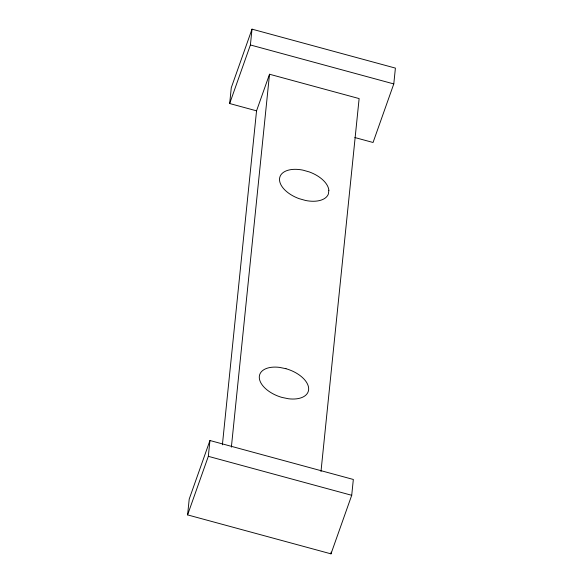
<?xml version="1.0" encoding="UTF-8"?>
<svg xmlns="http://www.w3.org/2000/svg" width="583" height="583" viewBox="0 0 583 583"><rect width="100%" height="100%" fill="white"/><g stroke="black" fill="none" stroke-linecap="round" stroke-linejoin="round"><path stroke-width="0.87" d="M187.595 514.898L189.213 499.077L209.946 440.515L353.334 479.466L351.717 495.295L330.984 553.85L187.595 514.898L208.328 456.336L209.946 440.515M222.393 444.829L256.549 110.836L229.666 103.534L231.283 87.705L252.016 29.15L395.405 68.102L393.787 83.923L373.054 142.485L354.836 137.537M229.666 103.534L250.399 44.971L252.016 29.15M231.371 447.154L269.514 74.238L359.128 98.578L320.985 471.494M330.984 553.85L331.159 552.094M256.549 110.836L269.514 74.238M250.399 44.971L393.787 83.923M208.328 456.336L351.717 495.295M328.856 190.284L328.367 194.044A25.696 14.298 19.5 0 1 305.558 200.472L299.13 198.657A25.696 14.298 19.5 0 1 279.585 178.369A25.696 14.298 19.5 0 1 302.854 170.119L309.281 171.927A25.696 14.298 19.5 0 1 328.856 190.284M285.962 368.704L279.519 367.385A25.696 14.298 19.5 0 0 259.318 378.017A25.696 14.298 19.5 0 0 281.997 397.431L288.432 398.75A25.696 14.298 19.5 0 0 308.633 388.118A25.696 14.298 19.5 0 0 285.962 368.704"/></g></svg>
